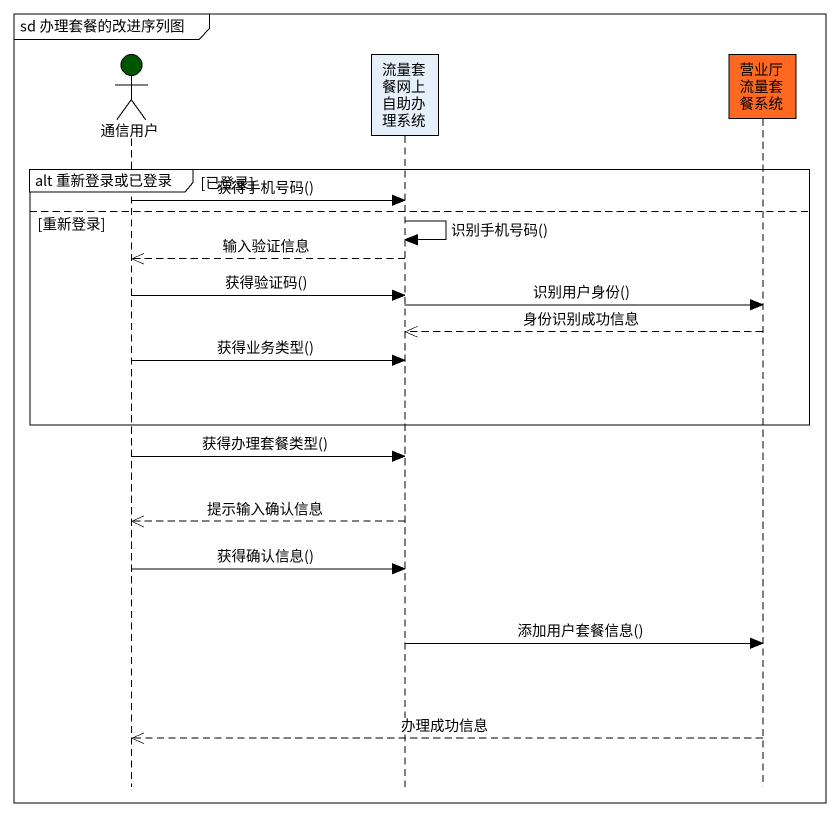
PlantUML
@startuml
mainframe sd 办理套餐的改进序列图
hide footbox
actor 通信用户 #005500
participant 流量套餐网上自助办理系统
participant 营业厅流量套餐系统 #FF6820

group alt 重新登录或已登录 [已登录]
  通信用户 -> 流量套餐网上自助办理系统 : 获得手机号码()
else 重新登录
  流量套餐网上自助办理系统 -> 流量套餐网上自助办理系统 : 识别手机号码()
  流量套餐网上自助办理系统 -->> 通信用户 : 输入验证信息
  通信用户 -> 流量套餐网上自助办理系统 : 获得验证码()
  流量套餐网上自助办理系统 -> 营业厅流量套餐系统 : 识别用户身份()
  营业厅流量套餐系统 -->> 流量套餐网上自助办理系统 : 身份识别成功信息
  通信用户 -> 流量套餐网上自助办理系统 : 获得业务类型()
end
通信用户 -> 流量套餐网上自助办理系统 : 获得办理套餐类型()
流量套餐网上自助办理系统 -->> 通信用户 : 提示输入确认信息
通信用户 -> 流量套餐网上自助办理系统 : 获得确认信息()
流量套餐网上自助办理系统 -> 营业厅流量套餐系统 : 添加用户套餐信息()
营业厅流量套餐系统 -->> 通信用户 : 办理成功信息
@enduml
